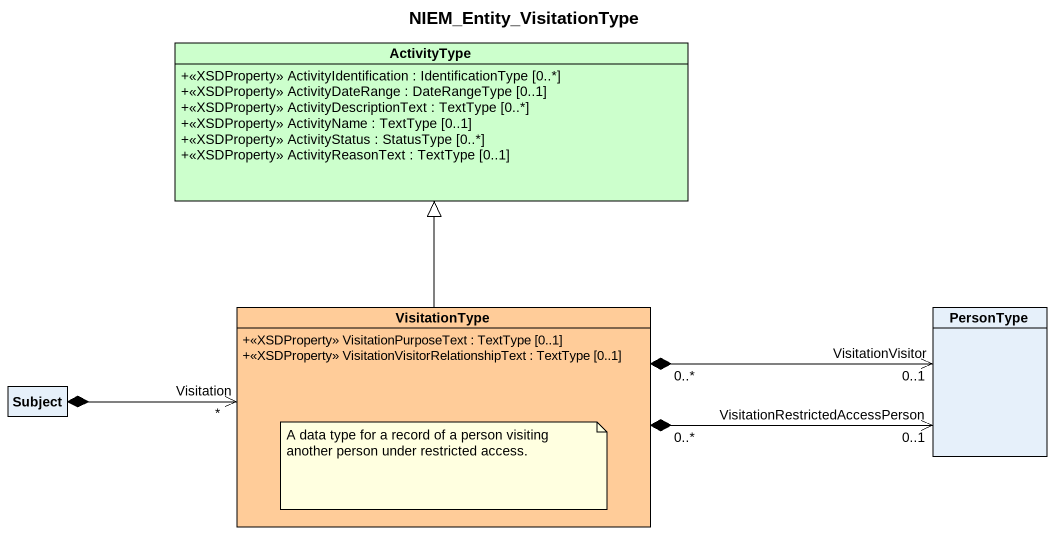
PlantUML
@startuml
title NIEM_Entity_VisitationType
hide circle
hide empty members
skinparam classAttributeIconSize 0
class ActivityType #CCFFCC {
  +<<XSDProperty>> ActivityIdentification : IdentificationType [0..*]
  +<<XSDProperty>> ActivityDateRange : DateRangeType [0..1]
  +<<XSDProperty>> ActivityDescriptionText : TextType [0..*]
  +<<XSDProperty>> ActivityName : TextType [0..1]
  +<<XSDProperty>> ActivityStatus : StatusType [0..*]
  +<<XSDProperty>> ActivityReasonText : TextType [0..1]
}
class VisitationType #FFCC99 {
  +<<XSDProperty>> VisitationPurposeText : TextType [0..1]
  +<<XSDProperty>> VisitationVisitorRelationshipText : TextType [0..1]
}
class PersonType
class Subject
VisitationType -up-|> ActivityType
VisitationType "0..*" *-right-> "VisitationRestrictedAccessPerson\n0..1" PersonType
VisitationType "0..*" *-right-> "VisitationVisitor\n0..1" PersonType
Subject *-right-> "Visitation\n*" VisitationType
note as N1
  A data type for a record of a person visiting another person under restricted access.
end note
@enduml
